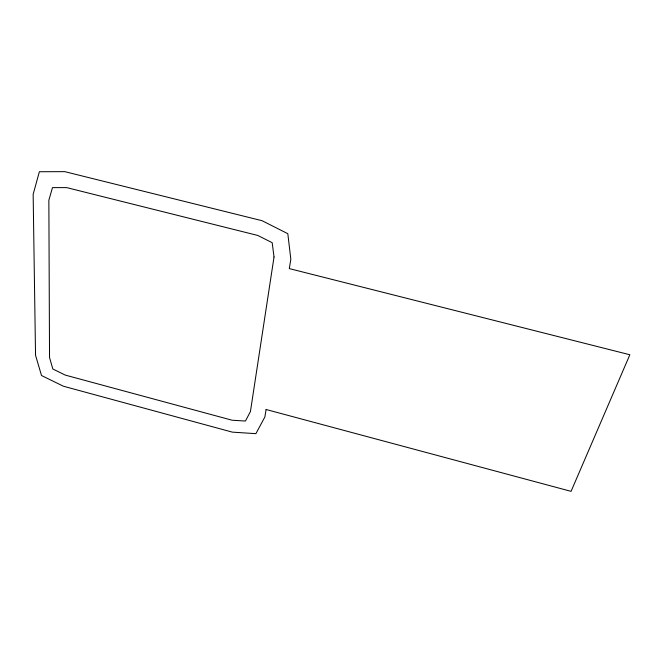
<?xml version="1.0" encoding="UTF-8"?>
<svg xmlns="http://www.w3.org/2000/svg" width="663" height="663" viewBox="0 0 663 663"><rect width="100%" height="100%" fill="white"/><g stroke="black" fill="none" stroke-linecap="round" stroke-linejoin="round"><path stroke-width="0.99" d="M274.026 256.987L250.432 411.532L245.459 421.046L232.1 420.218L65.305 375.109L52.825 368.993L49.534 357.481L48.855 200.209L52.485 187.612L66.731 187.621L257.824 235.464L272.186 242.691L274.026 256.987M266.103 409.502L264.869 416.977L255.893 433.66L232.34 432.135L63.449 386.239L41.504 375.515L35.537 355.244L33.15 194.334L39.366 171.742L64.792 171.651L262.1 220.721L287.817 233.691L290.833 259.266L289.3 268.598L629.85 354.755L571.067 491.349L266.103 409.502"/></g></svg>
